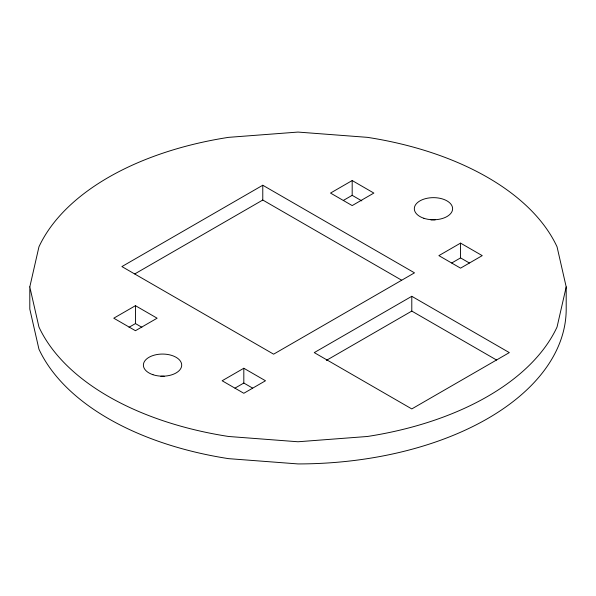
<?xml version="1.0" encoding="UTF-8"?>
<svg xmlns="http://www.w3.org/2000/svg" width="596" height="596" viewBox="0 0 596 596"><rect width="100%" height="100%" fill="white"/><g stroke="black" fill="none" stroke-linecap="round" stroke-linejoin="round"><path stroke-width="0.89" d="M29.8 286.914L38.941 246.841A268.2 154.841 0 0 1 228.588 137.348L298 132.074L367.412 137.348A268.2 154.841 0 0 1 557.059 246.841L566.2 286.914L566.2 309.086A268.2 154.841 0 0 1 298 463.926L228.588 458.652A268.2 154.841 0 0 1 38.941 349.159L29.8 309.086L29.8 286.914L38.941 326.995A268.2 154.841 0 0 0 228.588 436.481L298 441.763L367.412 436.481A268.2 154.841 0 0 0 557.059 326.995L566.2 286.914M262.776 185.244L121.897 266.583L273.616 354.173L414.496 272.841L262.776 185.244L262.776 200.025L401.652 280.202M134.778 273.922L262.776 200.025M135.448 305.688L113.769 318.197L135.448 330.713L157.12 318.197L135.448 305.688L135.448 323.576L129.027 327.279M352.184 180.551L330.512 193.067L352.184 205.575L373.856 193.067L352.184 180.551L352.184 195.332L361.817 200.897M343.356 200.427L352.184 195.332M243.816 368.254L222.144 380.762L243.816 393.278L265.488 380.762L243.816 368.254L243.816 383.034L234.988 388.13M460.552 243.116L438.88 255.632L460.552 268.148L482.231 255.632L460.552 243.116L460.552 257.897L451.723 263M411.791 296.301L314.256 352.608L411.791 408.923L509.319 352.608L411.791 296.301L411.791 311.082L326.347 360.409M460.552 257.897L469.387 263M411.791 311.082L496.617 360.051M243.816 383.034L252.644 388.13M135.448 323.576L141.87 327.279M160.875 376.277A19.154 11.063 0 0 1 164.205 376.277M430.96 219.909A19.154 11.063 0 0 1 435.125 219.857M152.963 374.705A19.154 11.063 0 0 0 181.698 365.125A19.154 11.063 0 0 0 152.963 355.544A19.154 11.063 0 0 0 152.963 374.705M423.883 218.285A19.154 11.063 0 0 0 452.617 208.704A19.154 11.063 0 0 0 423.883 199.131A19.154 11.063 0 0 0 423.883 218.285"/></g></svg>
